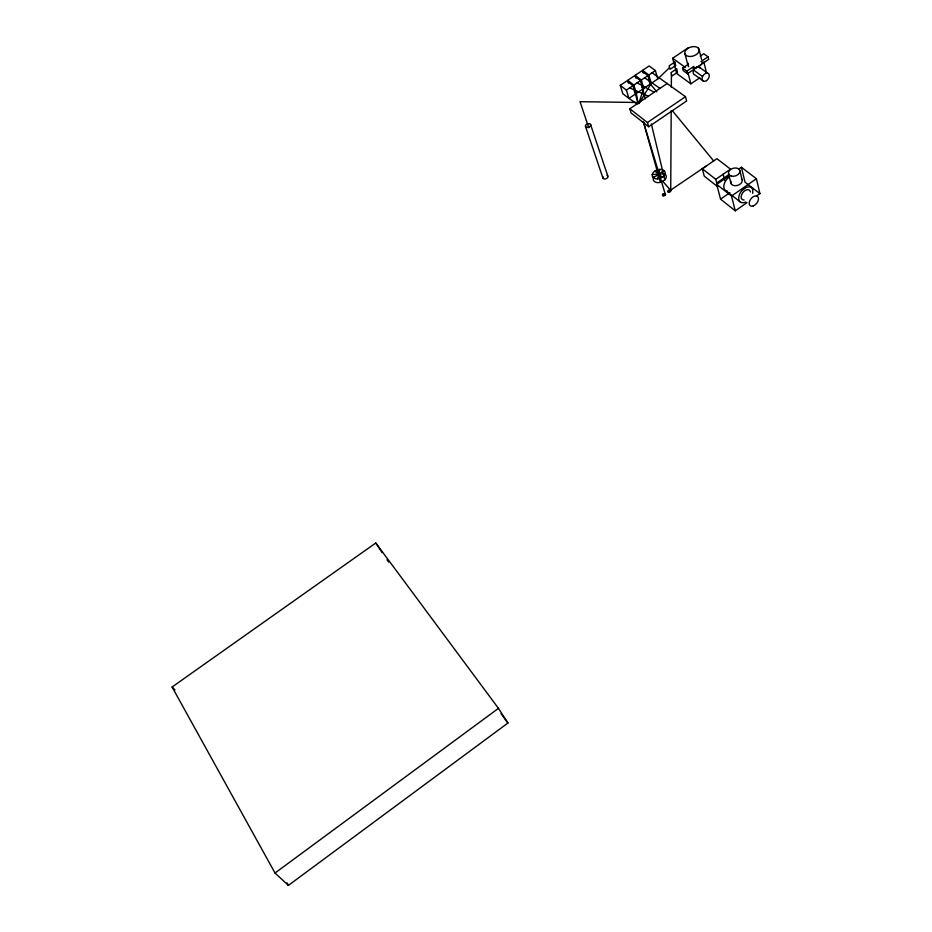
<?xml version="1.0" encoding="UTF-8"?>
<svg xmlns="http://www.w3.org/2000/svg" width="932" height="932" viewBox="0 0 932 932"><rect width="100%" height="100%" fill="white"/><g stroke="black" fill="none" stroke-linecap="round" stroke-linejoin="round"><path stroke-width="1.4" d="M706.701 165.721L670.527 190.221A1.561 1.06 -18.2 0 0 667.964 190.769A1.561 1.06 -18.2 0 0 669.199 192.178A1.561 1.06 -18.2 0 0 670.725 190.431L671.203 110.652M671.343 87.433L671.424 74.374M752.73 193.378L752.741 189.65A9.11 5.685 -51.9 0 0 745.798 187.6C741.453 189.907 737.829 194.928 738.866 200.019A9.11 5.685 -51.9 0 0 745.821 202.011M657.608 178.944A6.734 4.52 -18.5 0 1 652.703 173.305A6.734 4.52 -18.5 0 1 662.803 169.845A6.734 4.52 -18.5 0 1 662.489 177.278L657.608 178.944L659.705 169.403M638.758 103.37L643.779 88.389L641.332 80.024L635.135 75.352L641.694 70.937L647.915 75.597L650.326 83.985L656.745 91.79M639.014 103.545L651.212 83.379L657.747 78.975L669.584 67.605M662.99 195.767L665.192 193.903L643.29 121.416M668.337 192.074L670.527 190.221M665.052 174.202A6.722 4.52 -18.4 0 1 664.831 179.899L660.415 182.357A6.722 4.52 -18.4 0 1 654.462 181.484A6.722 4.52 -18.4 0 1 653.821 176.964M742.198 190.291L744.633 188.311M288.396 885.4L507.928 723.022L498.445 708.355L375.794 542.995L172.094 687.012L275.022 873.028L288.396 885.4L286.998 882.872M275.022 873.028L498.445 708.355M729.651 175.426L716.708 184.385L720.564 199.145L735.266 210.83L746.998 202.64M756.388 196.093L759.906 193.635L756.434 178.723L741.418 167.282L739.064 168.902M720.564 199.145L729.873 192.679M735.266 210.83L731.527 196.035L756.434 178.723M715.776 179.328L730.513 169.135L716.906 158.685L702.297 168.762L704.266 176.125L717.71 186.703L715.776 179.328L702.297 168.762M716.743 183.022L729.337 174.307M653.344 177.814L663.968 170.521M667.463 83.321L629.822 108.764L647.449 122.523L685.486 96.695L652.097 72.778M629.822 108.764L631.115 112.982L648.707 126.764L686.628 100.982L685.486 96.695M688.457 64.11L682.562 68.083L686.802 71.158L693.897 66.358M700.981 61.57L708.064 56.782L708.704 59.38L687.478 73.733L683.238 70.657L682.562 68.083M688.422 47.637L672.636 58.262L676.737 73.535L690.857 83.845L699.85 77.752M632.991 85.651L626.817 80.944L620.246 85.36L626.386 90.089L632.991 85.651L638.21 103.662M640.459 80.618L634.261 75.935L627.69 80.35L633.865 85.057L640.459 80.618L645.27 98.769M641.332 80.024L647.915 75.597M655.371 70.564L649.126 65.939L642.579 70.343L648.812 74.991L655.371 70.564L657.747 78.975M635.484 93.992L628.925 98.419L622.797 93.678L620.246 85.36M642.917 88.983L636.358 93.398L638.059 103.312M650.326 83.985L643.779 88.389L641.729 86.827M700.235 56.141L703.765 53.753L708.064 56.782M652.202 174.54L665.133 173.783M639.096 102.497L580.019 101.704L588.791 127.754M629.694 87.864L648.346 96.241M637.162 82.831L654.194 92.291M663.06 194.019L665.133 195.242M637.127 103.941L628.925 98.419L626.386 90.089M644.629 77.81L659.996 88.365M698.662 66.754L707.563 73.115M693.676 70.133L702.553 76.517M672.636 58.262L685.556 67.582M703.777 81.352L694.923 74.956A4.578 3.076 -55.6 0 1 693.198 71.752A4.578 3.076 -55.6 0 1 695.913 67.442M649.15 81.83L651.212 83.379L648.812 74.991M634.308 91.837L636.358 93.398L633.865 85.057M759.906 193.635L745.006 182.159L741.418 167.282M725.958 190.722L740.742 202.349M716.708 184.385L731.527 196.035M654.846 171.069L662.489 177.278M172.094 687.012L174.995 689.983M662.838 181.379L670.725 190.431M672.356 110.745L713.656 160.921M386.978 559.771L388.702 562.101M501.02 713.691L507.928 723.022M688.142 65.834L688.725 66.708M375.794 542.995L382.143 552.606M585.552 126.647L602.981 178.163M590.538 124.422L607.804 176.02M627.69 80.35L628.529 83.134M635.135 75.352L635.962 78.137M647.449 122.523L648.707 126.764M642.579 70.343L643.383 73.139M643.278 121.614L660.415 182.357M687.933 72.614L690.857 83.845M686.802 71.158L687.478 73.733M685.008 53.974L688.049 65.683A7.351 4.625 -17.4 0 1 688.107 63.213M723.15 174.226L724.723 180.4M728.579 173.993L730.956 183.406M703.788 61.885L706.607 73.174M698.977 49.081L701.598 59.52M739.763 170.276L742.058 179.713M651.34 123.956L664.831 179.899M665.192 193.903A1.561 1.06 -18.4 0 1 664.236 195.778A1.561 1.06 -18.4 0 1 662.477 194.741A1.561 1.06 -18.4 0 1 664.912 193.74M727.449 191.153A9.017 5.709 -52.1 0 1 724.071 188.392L723.803 186.656A9.017 5.709 -52.1 0 1 729.034 177.185M744.12 199.972A5.895 3.681 -51.9 0 1 741.243 196.081A5.895 3.681 -51.9 0 1 745.926 190.105A5.895 3.681 -51.9 0 1 750.4 191.945M741.488 178.816A5.86 3.984 -16.1 0 1 737.2 185.503A5.86 3.984 -16.1 0 1 730.991 181.297M607.058 175.391A2.645 1.771 -20 0 1 607.478 177.756A2.645 1.771 -20 0 1 604.099 178.921A2.645 1.771 -20 0 1 603.086 176.754M702.146 62.025A7.351 4.625 -17.4 0 1 693.024 68.199M696.856 66.941A4.578 3.076 -55.6 0 1 700.305 68.479M674.826 62.048L669.118 65.892L670.05 69.306L675.735 65.473L674.826 62.048M676.644 68.863L670.958 72.696L671.879 76.063L677.541 72.23L676.644 68.863M698.289 48.056L697.159 47.264A7.409 4.625 -17.5 0 0 687.711 48.511A7.409 4.625 -17.5 0 0 685.696 55.011L686.814 55.803A7.409 4.625 -17.5 0 0 696.297 54.569A7.409 4.625 -17.5 0 0 698.289 48.056M731.247 176.09A5.895 3.984 -16.2 0 0 739.95 171.302A5.895 3.984 -16.2 0 0 731.329 169.03A5.895 3.984 -16.2 0 0 731.247 176.09M753.277 205.96A5.93 3.67 -51.8 0 0 758.124 197.153A5.93 3.67 -51.8 0 0 750.097 200.077A5.93 3.67 -51.8 0 0 753.277 205.96M586.892 127.428A2.738 1.771 -20.3 0 0 590.678 124.865A2.738 1.771 -20.3 0 0 586.554 124.329A2.738 1.771 -20.3 0 0 586.892 127.428M706.514 80.653A4.613 3.064 -55.4 0 0 708.297 73.453A4.613 3.064 -55.4 0 0 702.18 77.589A4.613 3.064 -55.4 0 0 706.514 80.653"/></g></svg>
